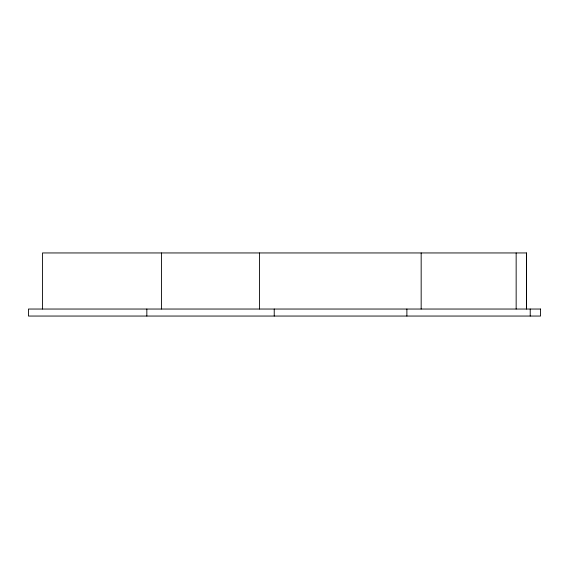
<?xml version="1.0" encoding="UTF-8"?>
<svg xmlns="http://www.w3.org/2000/svg" width="569" height="569" viewBox="0 0 569 569"><rect width="100%" height="100%" fill="white"/><g stroke="black" fill="none" stroke-linecap="round" stroke-linejoin="round"><path stroke-width="0.85" d="M526.51 252.949L526.51 309.038L526.524 252.949L42.49 252.949L42.49 309.038M530.223 309.038L530.223 316.051M516.154 252.949L516.154 309.038M421.167 252.949L421.167 309.038M406.885 309.038L406.885 316.051M274.23 309.038L274.23 316.051M259.478 252.949L259.478 309.038M161.496 252.949L161.496 309.038M146.838 309.038L146.838 316.051M540.55 309.038L28.45 309.038L28.45 316.051L540.55 316.051L540.536 309.038"/></g></svg>
